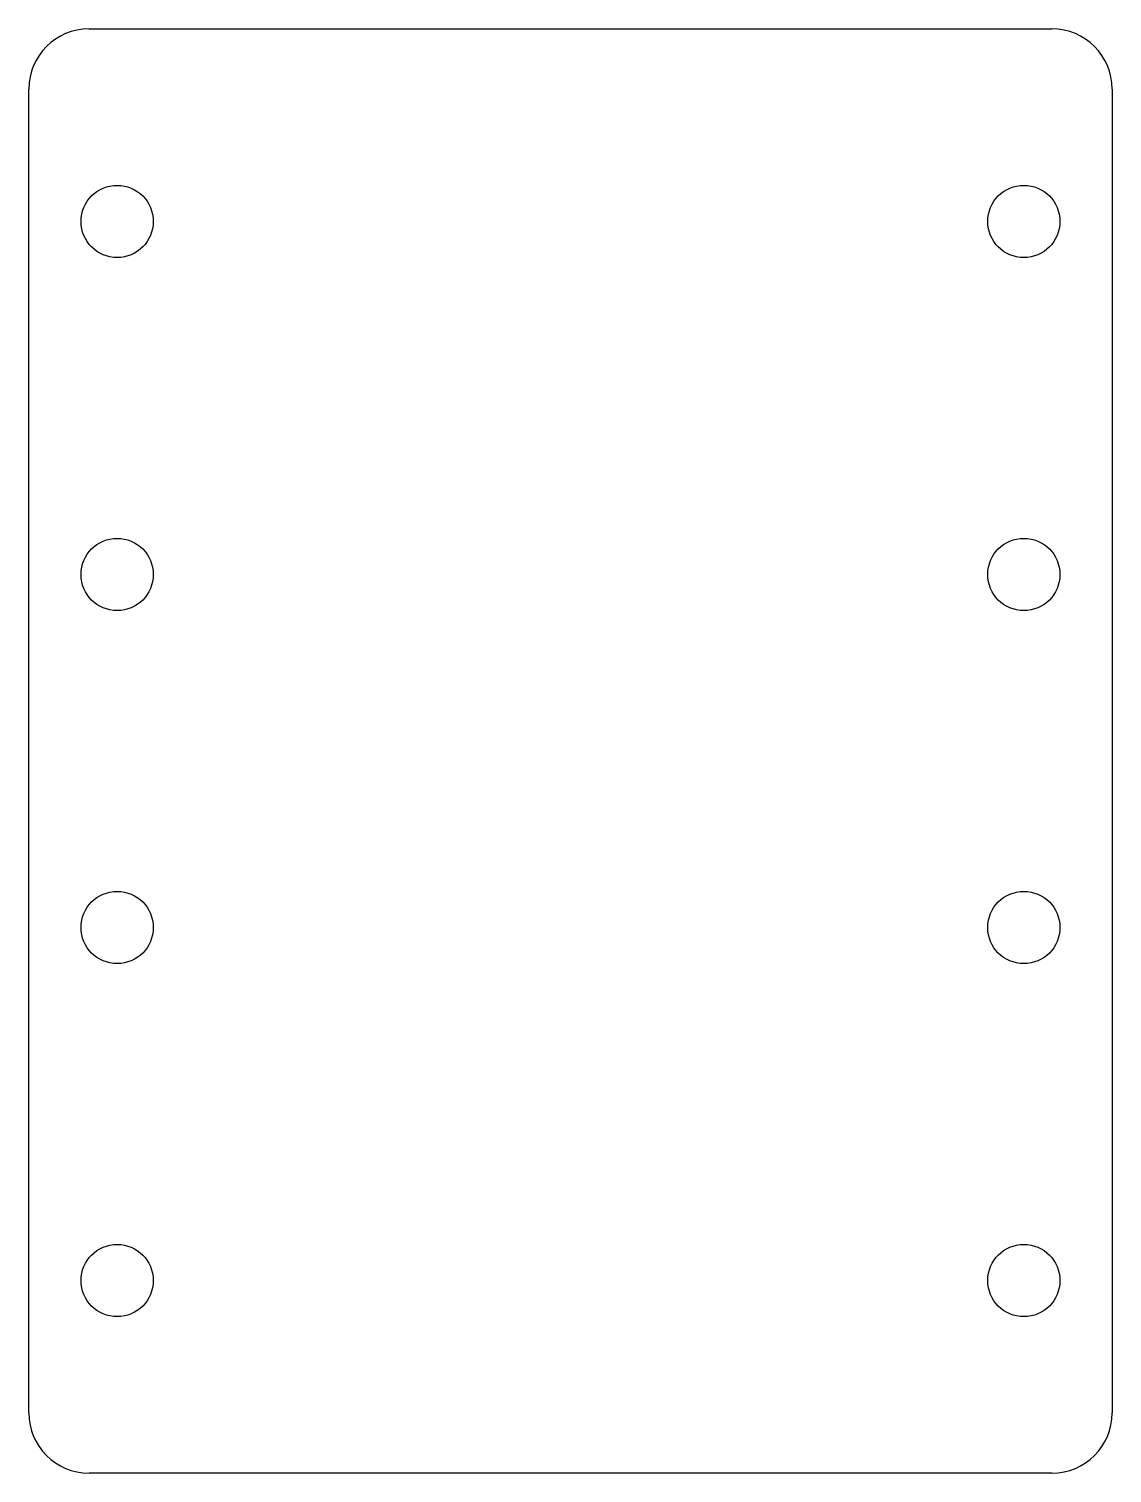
# Model space of a CAD drawing. Extents: x -971 to -701, y 6553 to 6913.
import ezdxf

# ---------------------------------------------------------------- set-up
doc = ezdxf.new("R2010")
doc.units = 0
doc.layers.get('0').update_dxf_attribs({"linetype": 'CONTINUOUS'})

msp = doc.modelspace()

# ---------------------------------------------------------------- linework, layer by layer
for p, q in [((-956.01, 6913.19), (-716.01, 6913.19)), ((-971.01, 6568.19), (-971.01, 6898.19)), ((-701.01, 6898.19), (-701.01, 6568.19)), ((-716.01, 6553.19), (-956.01, 6553.19))]:
    msp.add_line(p, q)
for centre in [(-949.01, 6865.19), (-723.01, 6865.19), (-949.01, 6777.19), (-723.01, 6777.19), (-949.01, 6689.19), (-723.01, 6689.19), (-949.01, 6601.19), (-723.01, 6601.19)]:
    msp.add_circle(centre, 9)
for centre, start, end in [((-956.01, 6898.19), 90, 180), ((-716.01, 6898.19), 0, 90), ((-956.01, 6568.19), 180, 270), ((-716.01, 6568.19), 270, 0)]:
    msp.add_arc(centre, 15, start, end)

doc.saveas('drawing.dxf')
